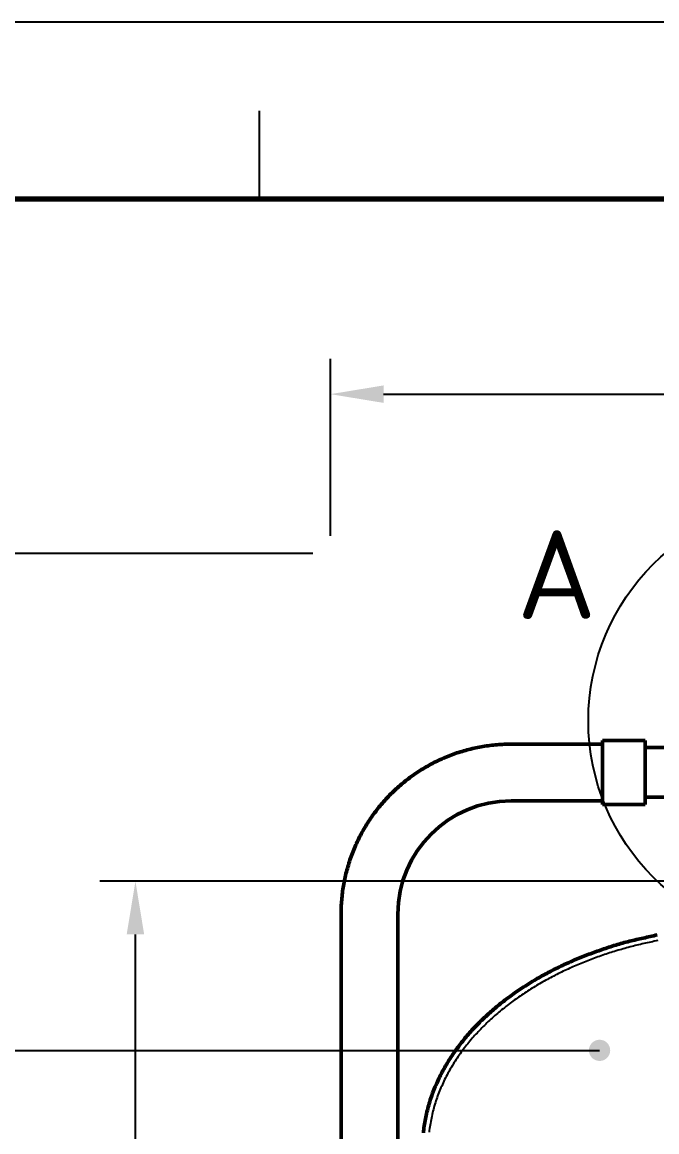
# Model space of a CAD drawing. Header units: millimetres. Extents: x 0 to 420, y 0 to 297.
# Drawn here: x 46.6 to 82.4, y 234.4 to 297 of the extents above; entities that cross this region are included whole.
import ezdxf
from ezdxf.enums import TextEntityAlignment as Align

# ---------------------------------------------------------------- set-up
doc = ezdxf.new("R2010")
doc.units = ezdxf.units.MM
doc.linetypes.add('ISO02-TRAZOS', pattern=[3.75, 3, -0.75])
for name, color, linetype, lineweight in [('01-VISIBLE', 7, 'CONTINUOUS', 50), ('02-OCULTA', 4, 'ISO02-TRAZOS', 25), ('04-COTA', 3, 'CONTINUOUS', 25), ('06-TEXTO', 7, 'CONTINUOUS', 25), ('07-RECUADRO', 7, 'CONTINUOUS', 70), ('08-FINA', 5, 'CONTINUOUS', 25)]:
    doc.layers.add(name, color=color, linetype=linetype, lineweight=lineweight)
doc.styles.add('ISO3098', font='isocpeur.ttf')
doc.dimstyles.new('FLAMA-ISO', dxfattribs={"dimtxt": 3.5, "dimasz": 3, "dimexe": 2, "dimexo": 1, "dimgap": 1, "dimtad": 1, "dimdec": 1, "dimtxsty": 'ISO3098', "dimcen": 2.5, "dimclrd": 3, "dimclre": 3, "dimclrt": 3, "dimazin": 3, "dimtfac": 1, "dimtmove": 0, "dimatfit": 3, "dimlwd": 25, "dimlwe": 25})

msp = doc.modelspace()

# ---------------------------------------------------------------- hatches: boundary and pattern name
at = {"layer": '08-FINA'}
h = msp.add_hatch(color=7, dxfattribs=at)
h.dxf.hatch_style = 1
edge = h.paths.add_edge_path()
edge.add_arc((79.182, 238.954), 0.6, 0, 360)

# ---------------------------------------------------------------- linework, layer by layer
at = {"layer": '01-VISIBLE'}
for p, q in [((79.35, 256.242), (74.2, 256.242)), ((81.75, 256.442), (79.35, 256.442)), ((83.675, 256.042), (81.75, 256.042)), ((84.35, 253.242), (81.75, 253.242)), ((79.35, 253.042), (74.2, 253.042)), ((81.75, 252.842), (79.35, 252.842)), ((64.6, 246.642), (64.6, 174.58)), ((67.8, 246.642), (67.8, 174.58))]:
    msp.add_line(p, q, dxfattribs=at)
for points in [[(74.2, 256.242), (74.099, 256.241), (73.999, 256.24), (73.898, 256.237), (73.798, 256.234), (73.698, 256.229), (73.597, 256.223), (73.497, 256.216), (73.397, 256.208), (73.297, 256.199), (73.197, 256.189), (73.097, 256.178), (72.997, 256.166), (72.897, 256.153), (72.798, 256.139), (72.698, 256.124), (72.599, 256.108), (72.5, 256.09), (72.401, 256.072), (72.302, 256.053), (72.204, 256.032), (72.106, 256.011), (72.008, 255.988), (71.91, 255.965), (71.813, 255.94), (71.715, 255.915), (71.618, 255.888), (71.522, 255.861), (71.425, 255.832), (71.329, 255.803), (71.233, 255.772), (71.138, 255.741), (71.043, 255.708), (70.948, 255.674), (70.854, 255.64), (70.76, 255.604), (70.666, 255.568), (70.573, 255.53), (70.48, 255.492), (70.387, 255.452), (70.295, 255.412), (70.204, 255.371), (70.113, 255.328), (70.022, 255.285), (69.932, 255.241), (69.842, 255.196), (69.752, 255.15), (69.664, 255.103), (69.575, 255.055), (69.487, 255.006), (69.4, 254.956), (69.313, 254.905), (69.227, 254.853), (69.141, 254.801), (69.056, 254.748), (68.971, 254.693), (68.887, 254.638), (68.804, 254.582), (68.721, 254.525), (68.639, 254.467), (68.557, 254.409), (68.476, 254.349), (68.396, 254.289), (68.316, 254.227), (68.237, 254.165), (68.159, 254.103), (68.081, 254.039), (68.004, 253.974), (67.927, 253.909), (67.851, 253.843), (67.776, 253.776), (67.702, 253.709), (67.628, 253.64), (67.555, 253.571), (67.483, 253.501), (67.412, 253.43), (67.341, 253.359), (67.271, 253.287), (67.202, 253.214), (67.133, 253.14), (67.066, 253.066), (66.999, 252.991), (66.933, 252.915), (66.868, 252.838), (66.803, 252.761), (66.739, 252.683), (66.677, 252.605), (66.615, 252.526), (66.553, 252.446), (66.493, 252.366), (66.433, 252.285), (66.375, 252.203), (66.317, 252.121), (66.26, 252.038), (66.204, 251.955), (66.149, 251.871), (66.094, 251.786), (66.041, 251.701), (65.989, 251.615), (65.937, 251.529), (65.886, 251.442), (65.836, 251.355), (65.787, 251.267), (65.739, 251.178), (65.692, 251.09), (65.646, 251), (65.601, 250.91), (65.557, 250.82), (65.514, 250.729), (65.471, 250.638), (65.43, 250.547), (65.39, 250.455), (65.35, 250.362), (65.312, 250.269), (65.274, 250.176), (65.238, 250.082), (65.202, 249.988), (65.168, 249.894), (65.134, 249.799), (65.101, 249.704), (65.07, 249.609), (65.039, 249.513), (65.01, 249.417), (64.981, 249.32), (64.954, 249.224), (64.927, 249.127), (64.902, 249.029), (64.877, 248.932), (64.854, 248.834), (64.831, 248.736), (64.81, 248.638), (64.789, 248.54), (64.77, 248.441), (64.752, 248.342), (64.734, 248.243), (64.718, 248.144), (64.703, 248.044), (64.689, 247.945), (64.676, 247.845), (64.664, 247.745), (64.653, 247.645), (64.643, 247.545), (64.634, 247.445), (64.626, 247.345), (64.619, 247.245), (64.613, 247.144), (64.608, 247.044), (64.605, 246.944), (64.602, 246.843), (64.601, 246.743), (64.6, 246.642)], [(79.35, 252.842), (79.35, 252.942), (79.35, 253.042), (79.35, 253.142), (79.35, 253.242), (79.35, 253.342), (79.35, 253.442), (79.35, 253.542), (79.35, 253.642), (79.35, 253.742), (79.35, 253.842), (79.35, 253.942), (79.35, 254.042), (79.35, 254.142), (79.35, 254.242), (79.35, 254.342), (79.35, 254.442), (79.35, 254.542), (79.35, 254.642), (79.35, 254.742), (79.35, 254.842), (79.35, 254.942), (79.35, 255.042), (79.35, 255.142), (79.35, 255.242), (79.35, 255.342), (79.35, 255.442), (79.35, 255.542), (79.35, 255.642), (79.35, 255.742), (79.35, 255.842), (79.35, 255.942), (79.35, 256.042), (79.35, 256.142), (79.35, 256.242), (79.35, 256.342), (79.35, 256.442)], [(81.75, 252.842), (81.75, 252.942), (81.75, 253.042), (81.75, 253.142), (81.75, 253.242), (81.75, 253.342), (81.75, 253.442), (81.75, 253.542), (81.75, 253.642), (81.75, 253.742), (81.75, 253.842), (81.75, 253.942), (81.75, 254.042), (81.75, 254.142), (81.75, 254.242), (81.75, 254.342), (81.75, 254.442), (81.75, 254.542), (81.75, 254.642), (81.75, 254.742), (81.75, 254.842), (81.75, 254.942), (81.75, 255.042), (81.75, 255.142), (81.75, 255.242), (81.75, 255.342), (81.75, 255.442), (81.75, 255.542), (81.75, 255.642), (81.75, 255.742), (81.75, 255.842), (81.75, 255.942), (81.75, 256.042), (81.75, 256.142), (81.75, 256.242), (81.75, 256.342), (81.75, 256.442)], [(69.242, 234.288), (69.253, 234.388), (69.264, 234.488), (69.277, 234.588), (69.291, 234.687), (69.306, 234.786), (69.323, 234.885), (69.34, 234.984), (69.359, 235.083), (69.378, 235.181), (69.399, 235.28), (69.421, 235.378), (69.444, 235.475), (69.468, 235.573), (69.493, 235.67), (69.519, 235.767), (69.546, 235.864), (69.574, 235.96), (69.604, 236.056), (69.634, 236.152), (69.665, 236.247), (69.698, 236.342), (69.731, 236.437), (69.766, 236.531), (69.801, 236.625), (69.838, 236.719), (69.875, 236.812), (69.913, 236.905), (69.953, 236.997), (69.993, 237.089), (70.034, 237.181), (70.076, 237.272), (70.119, 237.363), (70.163, 237.453), (70.208, 237.543), (70.254, 237.632), (70.3, 237.721), (70.348, 237.81), (70.396, 237.898), (70.445, 237.985), (70.495, 238.072), (70.546, 238.159), (70.598, 238.245), (70.65, 238.331), (70.703, 238.416), (70.757, 238.5), (70.812, 238.585), (70.868, 238.668), (70.924, 238.751), (70.981, 238.834), (71.038, 238.916), (71.097, 238.998), (71.156, 239.079), (71.216, 239.16), (71.276, 239.24), (71.337, 239.32), (71.399, 239.399), (71.462, 239.477), (71.525, 239.556), (71.589, 239.633), (71.653, 239.71), (71.718, 239.787), (71.784, 239.863), (71.85, 239.938), (71.917, 240.013), (71.984, 240.087), (72.052, 240.161), (72.121, 240.235), (72.19, 240.308), (72.259, 240.38), (72.33, 240.452), (72.4, 240.523), (72.471, 240.594), (72.543, 240.664), (72.616, 240.734), (72.688, 240.803), (72.762, 240.872), (72.835, 240.94), (72.91, 241.007), (72.984, 241.074), (73.059, 241.141), (73.135, 241.207), (73.211, 241.273), (73.288, 241.338), (73.365, 241.402), (73.442, 241.466), (73.52, 241.53), (73.598, 241.593), (73.677, 241.655), (73.756, 241.717), (73.835, 241.778), (73.915, 241.839), (73.995, 241.9), (74.076, 241.96), (74.157, 242.019), (74.238, 242.078), (74.32, 242.136), (74.402, 242.194), (74.484, 242.252), (74.567, 242.308), (74.65, 242.365), (74.733, 242.421), (74.817, 242.476), (74.901, 242.531), (74.985, 242.586), (75.07, 242.639), (75.155, 242.693), (75.24, 242.746), (75.326, 242.798), (75.412, 242.85), (75.498, 242.902), (75.585, 242.953), (75.671, 243.003), (75.758, 243.053), (75.846, 243.103), (75.933, 243.152), (76.021, 243.201), (76.109, 243.249), (76.198, 243.297), (76.286, 243.344), (76.375, 243.391), (76.464, 243.437), (76.554, 243.483), (76.643, 243.528), (76.733, 243.573), (76.823, 243.618), (76.913, 243.662), (77.004, 243.705), (77.094, 243.748), (77.185, 243.791), (77.276, 243.833), (77.368, 243.875), (77.459, 243.916), (77.551, 243.957), (77.643, 243.997), (77.735, 244.037), (77.827, 244.077), (77.92, 244.115), (78.013, 244.154), (78.106, 244.192), (78.199, 244.229), (78.292, 244.266), (78.386, 244.303), (78.479, 244.339), (78.573, 244.375), (78.667, 244.41), (78.761, 244.445), (78.856, 244.48), (78.95, 244.514), (79.045, 244.548), (79.139, 244.581), (79.234, 244.614), (79.329, 244.647), (79.424, 244.68), (79.519, 244.712), (79.614, 244.744), (79.71, 244.775), (79.805, 244.807), (79.901, 244.837), (79.996, 244.867), (80.092, 244.897), (80.189, 244.926), (80.285, 244.954), (80.382, 244.981), (80.478, 245.008), (80.575, 245.034), (80.672, 245.06), (80.769, 245.085), (80.867, 245.11), (80.964, 245.134), (81.062, 245.157), (81.16, 245.181), (81.257, 245.203), (81.355, 245.226), (81.453, 245.248), (81.551, 245.27), (81.649, 245.292), (81.747, 245.314), (81.845, 245.336), (81.943, 245.358), (82.041, 245.38), (82.139, 245.402), (82.237, 245.425), (82.334, 245.448), (82.431, 245.474)]]:
    msp.add_lwpolyline(points, dxfattribs=at)
msp.add_arc((74.2, 246.642), 6.4, 90, 180, dxfattribs=at)
at = {"layer": '02-OCULTA'}
for points in [[(79.35, 256.442), (79.35, 256.342), (79.35, 256.242), (79.35, 256.142), (79.35, 256.042), (79.35, 255.942), (79.35, 255.842), (79.35, 255.742), (79.35, 255.642), (79.35, 255.542), (79.35, 255.442), (79.35, 255.342), (79.35, 255.242), (79.35, 255.142), (79.35, 255.042), (79.35, 254.942), (79.35, 254.842), (79.35, 254.742), (79.35, 254.642), (79.35, 254.542), (79.35, 254.442), (79.35, 254.342), (79.35, 254.242), (79.35, 254.142), (79.35, 254.042), (79.35, 253.942), (79.35, 253.842), (79.35, 253.742), (79.35, 253.642), (79.35, 253.542), (79.35, 253.442), (79.35, 253.342), (79.35, 253.242), (79.35, 253.142), (79.35, 253.042), (79.35, 252.942), (79.35, 252.842)], [(79.35, 253.042), (79.35, 253.142), (79.35, 253.242), (79.35, 253.342), (79.35, 253.442), (79.35, 253.542), (79.35, 253.642), (79.35, 253.742), (79.35, 253.842), (79.35, 253.942), (79.35, 254.042), (79.35, 254.142), (79.35, 254.242), (79.35, 254.342), (79.35, 254.442), (79.35, 254.542), (79.35, 254.642), (79.35, 254.742), (79.35, 254.842), (79.35, 254.942), (79.35, 255.042), (79.35, 255.142), (79.35, 255.242), (79.35, 255.342), (79.35, 255.442), (79.35, 255.542), (79.35, 255.642), (79.35, 255.742), (79.35, 255.842), (79.35, 255.942), (79.35, 256.042), (79.35, 256.142), (79.35, 256.242)], [(79.35, 256.242), (79.35, 256.142), (79.35, 256.042), (79.35, 255.942), (79.35, 255.842), (79.35, 255.742), (79.35, 255.642), (79.35, 255.542), (79.35, 255.442), (79.35, 255.342), (79.35, 255.242), (79.35, 255.142), (79.35, 255.042), (79.35, 254.942), (79.35, 254.842), (79.35, 254.742), (79.35, 254.642), (79.35, 254.542), (79.35, 254.442), (79.35, 254.342), (79.35, 254.242), (79.35, 254.142), (79.35, 254.042), (79.35, 253.942), (79.35, 253.842), (79.35, 253.742), (79.35, 253.642), (79.35, 253.542), (79.35, 253.442), (79.35, 253.342), (79.35, 253.242), (79.35, 253.142), (79.35, 253.042)], [(81.75, 256.442), (81.75, 256.342), (81.75, 256.242), (81.75, 256.142), (81.75, 256.042), (81.75, 255.942), (81.75, 255.842), (81.75, 255.742), (81.75, 255.642), (81.75, 255.542), (81.75, 255.442), (81.75, 255.342), (81.75, 255.242), (81.75, 255.142), (81.75, 255.042), (81.75, 254.942), (81.75, 254.842), (81.75, 254.742), (81.75, 254.642), (81.75, 254.542), (81.75, 254.442), (81.75, 254.342), (81.75, 254.242), (81.75, 254.142), (81.75, 254.042), (81.75, 253.942), (81.75, 253.842), (81.75, 253.742), (81.75, 253.642), (81.75, 253.542), (81.75, 253.442), (81.75, 253.342), (81.75, 253.242), (81.75, 253.142), (81.75, 253.042), (81.75, 252.942), (81.75, 252.842)], [(81.75, 253.242), (81.75, 253.342), (81.75, 253.442), (81.75, 253.542), (81.75, 253.642), (81.75, 253.742), (81.75, 253.842), (81.75, 253.942), (81.75, 254.042), (81.75, 254.142), (81.75, 254.242), (81.75, 254.342), (81.75, 254.442), (81.75, 254.542), (81.75, 254.642), (81.75, 254.742), (81.75, 254.842), (81.75, 254.942), (81.75, 255.042), (81.75, 255.142), (81.75, 255.242), (81.75, 255.342), (81.75, 255.442), (81.75, 255.542), (81.75, 255.642), (81.75, 255.742), (81.75, 255.842), (81.75, 255.942), (81.75, 256.042)], [(81.75, 256.042), (81.75, 255.942), (81.75, 255.842), (81.75, 255.742), (81.75, 255.642), (81.75, 255.542), (81.75, 255.442), (81.75, 255.342), (81.75, 255.242), (81.75, 255.142), (81.75, 255.042), (81.75, 254.942), (81.75, 254.842), (81.75, 254.742), (81.75, 254.642), (81.75, 254.542), (81.75, 254.442), (81.75, 254.342), (81.75, 254.242), (81.75, 254.142), (81.75, 254.042), (81.75, 253.942), (81.75, 253.842), (81.75, 253.742), (81.75, 253.642), (81.75, 253.542), (81.75, 253.442), (81.75, 253.342), (81.75, 253.242)], [(82.464, 245.149), (82.366, 245.129), (82.267, 245.109), (82.169, 245.089), (82.071, 245.069), (81.973, 245.048), (81.875, 245.026), (81.777, 245.005), (81.679, 244.982), (81.581, 244.96), (81.484, 244.937), (81.386, 244.913), (81.288, 244.889), (81.191, 244.865), (81.094, 244.84), (80.997, 244.815), (80.9, 244.79), (80.803, 244.764), (80.706, 244.738), (80.609, 244.711), (80.513, 244.684), (80.416, 244.656), (80.32, 244.628), (80.224, 244.6), (80.127, 244.571), (80.031, 244.541), (79.936, 244.512), (79.84, 244.482), (79.744, 244.451), (79.649, 244.42), (79.554, 244.389), (79.458, 244.357), (79.363, 244.325), (79.269, 244.292), (79.174, 244.259), (79.079, 244.225), (78.985, 244.191), (78.891, 244.157), (78.797, 244.122), (78.703, 244.086), (78.609, 244.051), (78.515, 244.014), (78.422, 243.978), (78.329, 243.941), (78.236, 243.903), (78.143, 243.865), (78.05, 243.827), (77.958, 243.788), (77.865, 243.749), (77.773, 243.709), (77.681, 243.668), (77.59, 243.628), (77.498, 243.587), (77.407, 243.545), (77.316, 243.503), (77.225, 243.46), (77.134, 243.417), (77.044, 243.374), (76.953, 243.33), (76.863, 243.286), (76.774, 243.241), (76.684, 243.195), (76.595, 243.15), (76.506, 243.103), (76.417, 243.056), (76.329, 243.009), (76.24, 242.961), (76.152, 242.913), (76.065, 242.865), (75.977, 242.815), (75.89, 242.766), (75.803, 242.716), (75.716, 242.665), (75.63, 242.614), (75.544, 242.562), (75.458, 242.51), (75.373, 242.458), (75.288, 242.405), (75.203, 242.351), (75.118, 242.297), (75.034, 242.242), (74.95, 242.187), (74.867, 242.132), (74.784, 242.075), (74.701, 242.019), (74.618, 241.962), (74.536, 241.904), (74.454, 241.846), (74.373, 241.787), (74.292, 241.728), (74.211, 241.668), (74.131, 241.608), (74.051, 241.548), (73.971, 241.486), (73.892, 241.425), (73.814, 241.362), (73.735, 241.299), (73.658, 241.236), (73.58, 241.172), (73.503, 241.108), (73.427, 241.043), (73.351, 240.978), (73.275, 240.912), (73.2, 240.845), (73.125, 240.778), (73.051, 240.711), (72.977, 240.643), (72.904, 240.574), (72.831, 240.505), (72.759, 240.435), (72.687, 240.365), (72.616, 240.294), (72.546, 240.223), (72.476, 240.151), (72.406, 240.079), (72.337, 240.006), (72.269, 239.932), (72.201, 239.858), (72.134, 239.784), (72.067, 239.709), (72.001, 239.633), (71.936, 239.557), (71.871, 239.48), (71.807, 239.403), (71.744, 239.325), (71.681, 239.247), (71.619, 239.168), (71.558, 239.089), (71.497, 239.009), (71.437, 238.928), (71.377, 238.848), (71.319, 238.766), (71.261, 238.684), (71.204, 238.602), (71.147, 238.519), (71.092, 238.435), (71.037, 238.351), (70.983, 238.267), (70.93, 238.182), (70.877, 238.096), (70.825, 238.01), (70.775, 237.924), (70.725, 237.836), (70.676, 237.749), (70.628, 237.661), (70.58, 237.572), (70.534, 237.483), (70.489, 237.394), (70.444, 237.304), (70.401, 237.213), (70.358, 237.123), (70.316, 237.031), (70.275, 236.94), (70.235, 236.848), (70.196, 236.755), (70.158, 236.663), (70.121, 236.569), (70.084, 236.476), (70.049, 236.382), (70.014, 236.288), (69.981, 236.193), (69.949, 236.098), (69.918, 236.003), (69.888, 235.907), (69.86, 235.811), (69.833, 235.714), (69.807, 235.617), (69.783, 235.52), (69.76, 235.422), (69.739, 235.324), (69.718, 235.226), (69.698, 235.127), (69.68, 235.029), (69.662, 234.93), (69.644, 234.831), (69.627, 234.732), (69.61, 234.633), (69.594, 234.534), (69.578, 234.435), (69.564, 234.336)]]:
    msp.add_lwpolyline(points, dxfattribs=at)
at = {"layer": '07-RECUADRO'}
msp.add_lwpolyline([(20, 10), (410, 10), (410, 287), (20, 287)], close=True, dxfattribs=at)
at = {"layer": '08-FINA'}
for p, q in [((60, 287), (60, 292)), ((35, 238.954), (79.182, 238.954))]:
    msp.add_line(p, q, dxfattribs=at)
msp.add_lwpolyline([(0, 0), (420, 0), (420, 297), (0, 297)], close=True, dxfattribs=at)
msp.add_circle((91.05, 257.565), 12.5, dxfattribs=at)

# ---------------------------------------------------------------- texts
at = {"layer": '06-TEXTO', "style": 'ISO3098'}
msp.add_text('A', height=5, dxfattribs=at).set_placement((76.761, 265.815), align=Align.MIDDLE_CENTER)

# ---------------------------------------------------------------- dimensions: what is measured, and where the dimension line sits
at = {"layer": '04-COTA'}
msp.add_linear_dim(base=(64, 276), p1=(64, 267), p2=(109.999, 267), dimstyle='FLAMA-ISO', override={"dimlfac": 5}, dxfattribs=at).render()
for base, p1, p2 in [((42, 136), (64, 136), (64, 267)), ((53, 136), (69.2, 136), (84.35, 248.5))]:
    msp.add_linear_dim(base=base, p1=p1, p2=p2, angle=90, dimstyle='FLAMA-ISO', override={"dimlfac": 5}, dxfattribs=at).render()

doc.saveas('drawing.dxf')
